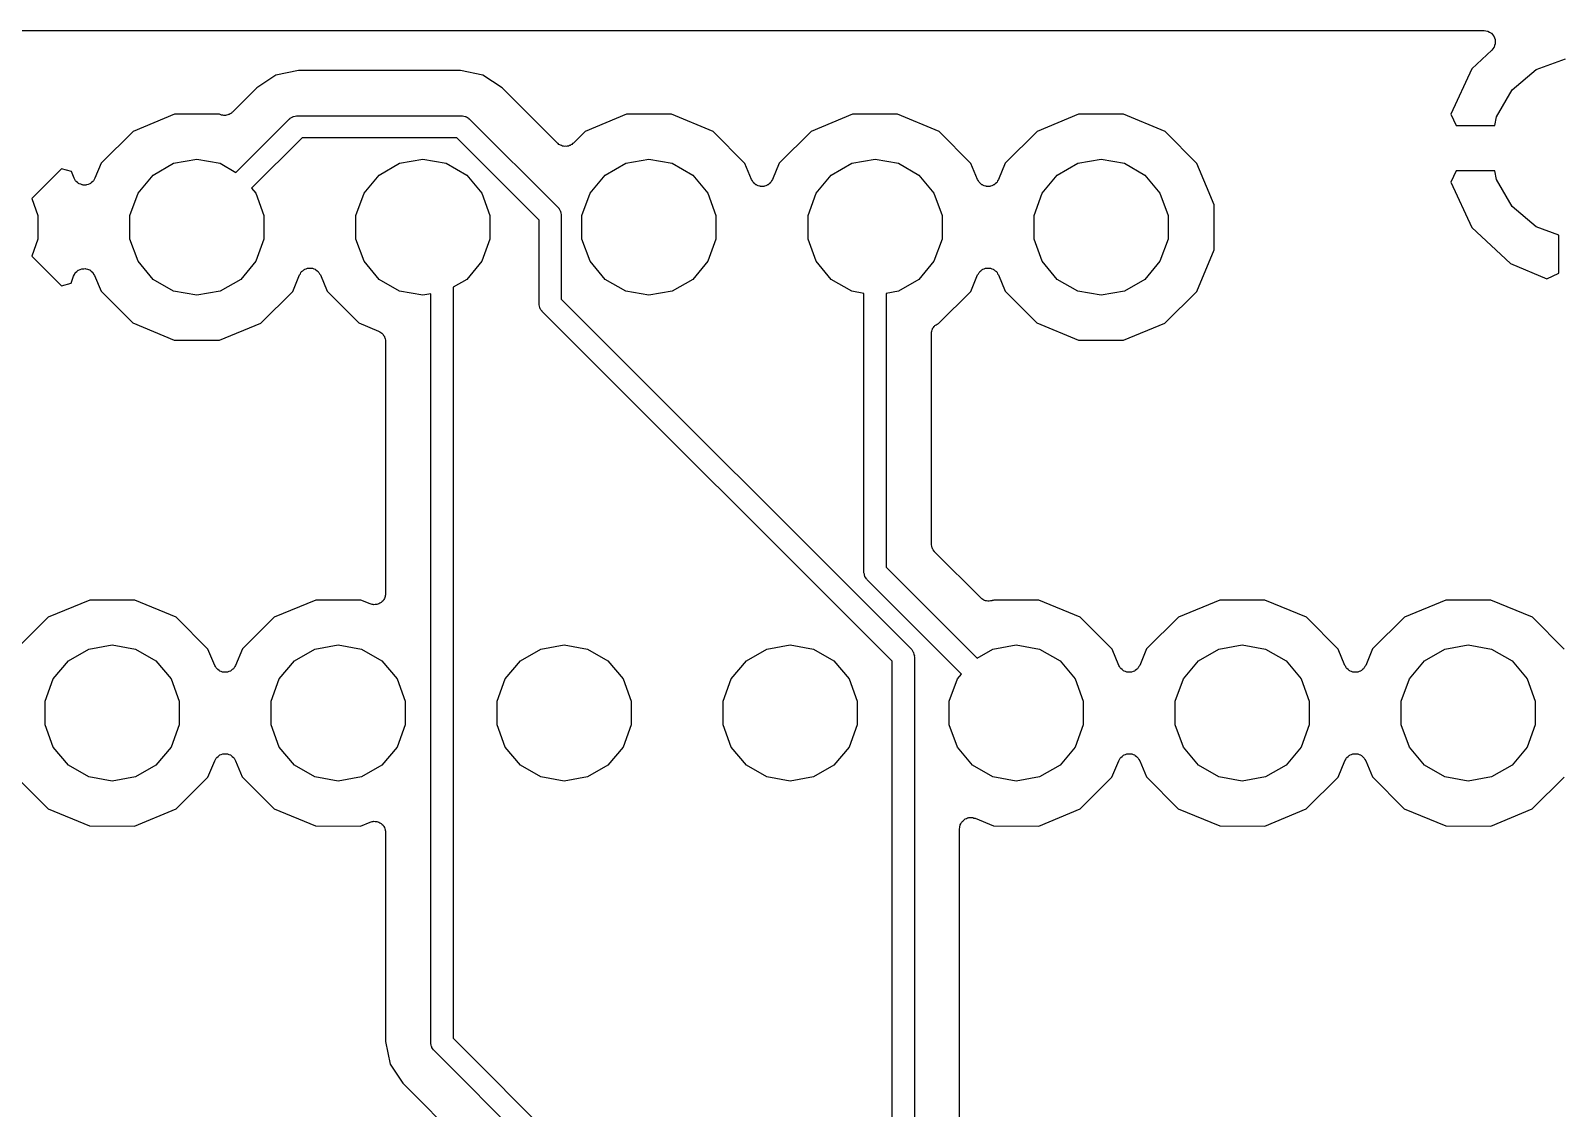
# Model space of a CAD drawing. Extents: x 124.4 to 172.1, y -115 to -89.8.
# Drawn here: x 145.13 to 162.34, y -102.87 to -90.75 of the extents above; entities that cross this region are included whole.
import ezdxf

# ---------------------------------------------------------------- set-up
doc = ezdxf.new("R2010")
doc.units = 0
doc.header["$MEASUREMENT"] = 0
doc.layers.add('BLACK', color=7, linetype='CONTINUOUS')

msp = doc.modelspace()

# ---------------------------------------------------------------- linework, layer by layer
at = {"layer": 'Black'}
for p, q in [((129.593, -90.753), (161.467, -90.753)), ((161.467, -90.753), (161.486, -90.7563)), ((161.486, -90.7563), (161.505, -90.7587)), ((161.505, -90.7587), (161.508, -90.7601)), ((161.508, -90.7601), (161.511, -90.7607)), ((161.511, -90.7607), (161.527, -90.7701)), ((161.527, -90.7701), (161.544, -90.7788)), ((161.544, -90.7788), (161.546, -90.7811)), ((161.546, -90.7811), (161.549, -90.7827)), ((161.549, -90.7827), (161.561, -90.7972)), ((161.561, -90.7972), (161.574, -90.8111)), ((161.574, -90.8111), (161.575, -90.8141)), ((161.575, -90.8141), (161.577, -90.8165)), ((161.577, -90.8165), (161.584, -90.8343)), ((161.554, -90.9731), (161.328, -91.1826)), ((161.565, -90.958), (161.554, -90.9731)), ((161.577, -90.9435), (161.565, -90.958)), ((161.578, -90.9405), (161.577, -90.9435)), ((161.58, -90.938), (161.578, -90.9405)), ((161.586, -90.9199), (161.58, -90.938)), ((161.584, -90.8343), (161.591, -90.8518)), ((161.592, -90.9021), (161.586, -90.9199)), ((161.591, -90.8518), (161.591, -90.855)), ((161.591, -90.855), (161.592, -90.8579)), ((161.592, -90.8579), (161.592, -90.8769)), ((161.592, -90.8769), (161.593, -90.8958)), ((161.593, -90.8958), (161.592, -90.8989)), ((161.592, -90.8989), (161.592, -90.9021)), ((162.052, -91.1912), (162.384, -91.0706)), ((147.891, -91.2522), (147.676, -91.3959)), ((148.145, -91.2017), (147.891, -91.2522)), ((149.963, -91.2017), (148.145, -91.2017)), ((150.217, -91.2522), (149.963, -91.2017)), ((150.432, -91.3959), (150.217, -91.2522)), ((161.328, -91.1826), (161.094, -91.6918)), ((161.782, -91.418), (162.052, -91.1912)), ((147.676, -91.3959), (147.402, -91.6696)), ((151.054, -92.0175), (150.432, -91.3959)), ((161.605, -91.7236), (161.782, -91.418)), ((147.39, -91.6806), (147.377, -91.687)), ((147.395, -91.6744), (147.39, -91.6806)), ((147.402, -91.6696), (147.395, -91.6744)), ((146.751, -91.6938), (146.285, -91.8867)), ((147.257, -91.6942), (146.751, -91.6938)), ((147.264, -91.6971), (147.257, -91.6942)), ((147.272, -91.6989), (147.264, -91.6971)), ((147.28, -91.7025), (147.272, -91.6989)), ((147.293, -91.7037), (147.28, -91.7025)), ((147.307, -91.7067), (147.293, -91.7037)), ((147.315, -91.7056), (147.307, -91.7067)), ((147.323, -91.7063), (147.315, -91.7056)), ((147.337, -91.7028), (147.323, -91.7063)), ((147.35, -91.701), (147.337, -91.7028)), ((147.358, -91.6971), (147.35, -91.701)), ((147.366, -91.6949), (147.358, -91.6971)), ((147.377, -91.687), (147.366, -91.6949)), ((147.442, -92.3478), (148.044, -91.7463)), ((148.044, -91.7463), (148.048, -91.7432)), ((148.048, -91.7432), (148.052, -91.7389)), ((148.052, -91.7389), (148.066, -91.7308)), ((148.066, -91.7308), (148.079, -91.7214)), ((148.079, -91.7214), (148.085, -91.72)), ((148.085, -91.72), (148.09, -91.7172)), ((148.09, -91.7172), (148.106, -91.7144)), ((148.106, -91.7144), (148.121, -91.7102)), ((148.121, -91.7102), (148.127, -91.7107)), ((148.127, -91.7107), (148.132, -91.7097)), ((148.132, -91.7097), (149.976, -91.7097)), ((149.976, -91.7097), (149.981, -91.7107)), ((149.981, -91.7107), (149.987, -91.7102)), ((149.987, -91.7102), (150.003, -91.7144)), ((150.003, -91.7144), (150.019, -91.7172)), ((150.019, -91.7172), (150.023, -91.72)), ((150.023, -91.72), (150.029, -91.7214)), ((150.029, -91.7214), (150.042, -91.7308)), ((150.042, -91.7308), (150.056, -91.7389)), ((150.056, -91.7389), (150.06, -91.7432)), ((150.06, -91.7432), (150.064, -91.7463)), ((150.064, -91.7463), (151.061, -92.7427)), ((151.831, -91.6938), (151.365, -91.8867)), ((152.337, -91.6942), (151.831, -91.6938)), ((152.803, -91.888), (152.337, -91.6942)), ((154.371, -91.6938), (153.905, -91.8867)), ((154.877, -91.6942), (154.371, -91.6938)), ((155.343, -91.888), (154.877, -91.6942)), ((156.911, -91.6938), (156.445, -91.8867)), ((157.417, -91.6942), (156.911, -91.6938)), ((157.883, -91.888), (157.417, -91.6942)), ((161.094, -91.6918), (161.154, -91.821)), ((161.154, -91.821), (161.588, -91.821)), ((161.588, -91.821), (161.605, -91.7236)), ((146.285, -91.8867), (145.927, -92.2437)), ((148.184, -91.9597), (147.618, -92.5254)), ((149.924, -91.9597), (148.184, -91.9597)), ((150.847, -92.8829), (149.924, -91.9597)), ((151.063, -92.0239), (151.054, -92.0175)), ((151.071, -92.0317), (151.063, -92.0239)), ((151.224, -92.0239), (151.217, -92.0317)), ((151.233, -92.0176), (151.224, -92.0239)), ((151.365, -91.8867), (151.233, -92.0176)), ((153.16, -92.2455), (152.803, -91.888)), ((153.905, -91.8867), (153.547, -92.2437)), ((155.7, -92.2455), (155.343, -91.888)), ((156.445, -91.8867), (156.087, -92.2437)), ((158.24, -92.2455), (157.883, -91.888)), ((146.741, -92.2452), (147.003, -92.1991)), ((147.003, -92.1991), (147.265, -92.2452)), ((149.281, -92.2452), (149.543, -92.1991)), ((149.543, -92.1991), (149.805, -92.2452)), ((151.081, -92.0364), (151.071, -92.0317)), ((151.09, -92.0428), (151.081, -92.0364)), ((151.101, -92.0457), (151.09, -92.0428)), ((151.111, -92.0504), (151.101, -92.0457)), ((151.122, -92.0513), (151.111, -92.0504)), ((151.133, -92.0542), (151.122, -92.0513)), ((151.144, -92.0533), (151.133, -92.0542)), ((151.155, -92.0542), (151.144, -92.0533)), ((151.165, -92.0514), (151.155, -92.0542)), ((151.177, -92.0504), (151.165, -92.0514)), ((151.187, -92.0457), (151.177, -92.0504)), ((151.197, -92.0429), (151.187, -92.0457)), ((151.206, -92.0365), (151.197, -92.0429)), ((151.217, -92.0317), (151.206, -92.0365)), ((151.821, -92.2452), (152.083, -92.1991)), ((152.083, -92.1991), (152.345, -92.2452)), ((154.361, -92.2452), (154.623, -92.1991)), ((154.623, -92.1991), (154.885, -92.2452)), ((156.901, -92.2452), (157.163, -92.1991)), ((157.163, -92.1991), (157.425, -92.2452)), ((145.48, -92.3061), (145.147, -92.6396)), ((145.592, -92.338), (145.48, -92.3061)), ((145.622, -92.4123), (145.592, -92.338)), ((145.927, -92.2437), (145.857, -92.4124)), ((146.511, -92.378), (146.741, -92.2452)), ((147.265, -92.2452), (147.442, -92.3478)), ((149.051, -92.378), (149.281, -92.2452)), ((149.805, -92.2452), (150.035, -92.378)), ((151.591, -92.378), (151.821, -92.2452)), ((152.345, -92.2452), (152.575, -92.378)), ((153.236, -92.428), (153.16, -92.2455)), ((153.547, -92.2437), (153.47, -92.4282)), ((154.131, -92.378), (154.361, -92.2452)), ((154.885, -92.2452), (155.115, -92.378)), ((155.776, -92.428), (155.7, -92.2455)), ((156.087, -92.2437), (156.01, -92.4282)), ((156.671, -92.378), (156.901, -92.2452)), ((157.425, -92.2452), (157.655, -92.378)), ((158.348, -92.5064), (158.24, -92.2455)), ((161.154, -92.329), (161.094, -92.4582)), ((161.588, -92.329), (161.154, -92.329)), ((161.605, -92.4264), (161.588, -92.329)), ((145.631, -92.4263), (145.622, -92.4123)), ((145.639, -92.441), (145.631, -92.4263)), ((145.643, -92.4448), (145.639, -92.441)), ((145.646, -92.4495), (145.643, -92.4448)), ((145.659, -92.4596), (145.646, -92.4495)), ((145.671, -92.4708), (145.659, -92.4596)), ((145.676, -92.4729), (145.671, -92.4708)), ((145.681, -92.4764), (145.676, -92.4729)), ((145.697, -92.4813), (145.681, -92.4764)), ((145.712, -92.4877), (145.697, -92.4813)), ((145.718, -92.4879), (145.712, -92.4877)), ((145.723, -92.4896), (145.718, -92.4879)), ((145.74, -92.4889), (145.723, -92.4896)), ((145.756, -92.4897), (145.74, -92.4889)), ((145.761, -92.488), (145.756, -92.4897)), ((145.767, -92.4877), (145.761, -92.488)), ((145.782, -92.4814), (145.767, -92.4877)), ((145.798, -92.4764), (145.782, -92.4814)), ((145.803, -92.473), (145.798, -92.4764)), ((145.808, -92.4708), (145.803, -92.473)), ((145.82, -92.4597), (145.808, -92.4708)), ((145.833, -92.4496), (145.82, -92.4597)), ((145.836, -92.4449), (145.833, -92.4496)), ((145.84, -92.441), (145.836, -92.4449)), ((145.848, -92.4264), (145.84, -92.441)), ((145.857, -92.4124), (145.848, -92.4264)), ((146.341, -92.5815), (146.511, -92.378)), ((147.618, -92.5254), (147.665, -92.5815)), ((148.881, -92.5815), (149.051, -92.378)), ((150.035, -92.378), (150.205, -92.5815)), ((151.421, -92.5815), (151.591, -92.378)), ((152.575, -92.378), (152.745, -92.5815)), ((153.245, -92.442), (153.236, -92.428)), ((153.252, -92.4567), (153.245, -92.442)), ((153.256, -92.4605), (153.252, -92.4567)), ((153.259, -92.4652), (153.256, -92.4605)), ((153.272, -92.4753), (153.259, -92.4652)), ((153.285, -92.4866), (153.272, -92.4753)), ((153.29, -92.4887), (153.285, -92.4866)), ((153.294, -92.4921), (153.29, -92.4887)), ((153.31, -92.4971), (153.294, -92.4921)), ((153.325, -92.5035), (153.31, -92.4971)), ((153.331, -92.5037), (153.325, -92.5035)), ((153.336, -92.5054), (153.331, -92.5037)), ((153.353, -92.5047), (153.336, -92.5054)), ((153.37, -92.5054), (153.353, -92.5047)), ((153.375, -92.5038), (153.37, -92.5054)), ((153.38, -92.5035), (153.375, -92.5038)), ((153.396, -92.4972), (153.38, -92.5035)), ((153.412, -92.4922), (153.396, -92.4972)), ((153.416, -92.4888), (153.412, -92.4922)), ((153.421, -92.4867), (153.416, -92.4888)), ((153.433, -92.4755), (153.421, -92.4867)), ((153.447, -92.4654), (153.433, -92.4755)), ((153.45, -92.4607), (153.447, -92.4654)), ((153.454, -92.4569), (153.45, -92.4607)), ((153.461, -92.4422), (153.454, -92.4569)), ((153.47, -92.4282), (153.461, -92.4422)), ((153.961, -92.5815), (154.131, -92.378)), ((155.115, -92.378), (155.285, -92.5815)), ((155.785, -92.442), (155.776, -92.428)), ((155.792, -92.4567), (155.785, -92.442)), ((155.796, -92.4605), (155.792, -92.4567)), ((155.799, -92.4652), (155.796, -92.4605)), ((155.812, -92.4753), (155.799, -92.4652)), ((155.825, -92.4866), (155.812, -92.4753)), ((155.83, -92.4887), (155.825, -92.4866)), ((155.834, -92.4921), (155.83, -92.4887)), ((155.85, -92.4971), (155.834, -92.4921)), ((155.865, -92.5035), (155.85, -92.4971)), ((155.871, -92.5037), (155.865, -92.5035)), ((155.876, -92.5054), (155.871, -92.5037)), ((155.893, -92.5047), (155.876, -92.5054)), ((155.91, -92.5054), (155.893, -92.5047)), ((155.915, -92.5038), (155.91, -92.5054)), ((155.92, -92.5035), (155.915, -92.5038)), ((155.936, -92.4972), (155.92, -92.5035)), ((155.952, -92.4922), (155.936, -92.4972)), ((155.956, -92.4888), (155.952, -92.4922)), ((155.961, -92.4867), (155.956, -92.4888)), ((155.973, -92.4755), (155.961, -92.4867)), ((155.987, -92.4654), (155.973, -92.4755)), ((155.99, -92.4607), (155.987, -92.4654)), ((155.994, -92.4569), (155.99, -92.4607)), ((156.001, -92.4422), (155.994, -92.4569)), ((156.01, -92.4282), (156.001, -92.4422)), ((156.501, -92.5815), (156.671, -92.378)), ((157.655, -92.378), (157.825, -92.5815)), ((158.433, -92.7125), (158.348, -92.5064)), ((161.094, -92.4582), (161.328, -92.9674)), ((161.782, -92.732), (161.605, -92.4264)), ((145.147, -92.6396), (145.216, -92.8312)), ((146.25, -92.8312), (146.341, -92.5815)), ((147.665, -92.5815), (147.756, -92.8312)), ((148.79, -92.8312), (148.881, -92.5815)), ((150.205, -92.5815), (150.296, -92.8312)), ((151.33, -92.8312), (151.421, -92.5815)), ((152.745, -92.5815), (152.836, -92.8312)), ((153.87, -92.8312), (153.961, -92.5815)), ((155.285, -92.5815), (155.376, -92.8312)), ((156.41, -92.8312), (156.501, -92.5815)), ((157.825, -92.5815), (157.916, -92.8312)), ((158.433, -93.2177), (158.433, -92.7125)), ((145.216, -92.8312), (145.216, -93.0968)), ((146.25, -93.0968), (146.25, -92.8312)), ((147.756, -92.8312), (147.756, -93.0968)), ((148.79, -93.0968), (148.79, -92.8312)), ((150.296, -92.8312), (150.296, -93.0968)), ((150.847, -93.8242), (150.847, -92.8829)), ((151.061, -92.7427), (151.064, -92.7472)), ((151.064, -92.7472), (151.068, -92.7508)), ((151.068, -92.7508), (151.076, -92.7649)), ((151.076, -92.7649), (151.086, -92.7783)), ((151.086, -92.7783), (151.087, -92.7836)), ((151.087, -92.7836), (151.09, -92.7883)), ((151.09, -92.7883), (151.093, -92.8044)), ((151.093, -92.8044), (151.097, -92.8202)), ((151.097, -92.8202), (151.096, -92.8257)), ((151.096, -92.8257), (151.097, -92.8311)), ((151.097, -92.8311), (151.097, -93.7724)), ((151.33, -93.0968), (151.33, -92.8312)), ((152.836, -92.8312), (152.836, -93.0968)), ((153.87, -93.0968), (153.87, -92.8312)), ((155.376, -92.8312), (155.376, -93.0968)), ((156.41, -93.0968), (156.41, -92.8312)), ((157.916, -92.8312), (157.916, -93.0968)), ((162.052, -92.9588), (161.782, -92.732)), ((161.328, -92.9674), (161.765, -93.3728)), ((162.306, -93.0512), (162.052, -92.9588)), ((162.306, -93.4809), (162.306, -93.0512)), ((145.216, -93.0968), (145.147, -93.2884)), ((146.341, -93.3465), (146.25, -93.0968)), ((147.756, -93.0968), (147.665, -93.3465)), ((148.881, -93.3465), (148.79, -93.0968)), ((150.296, -93.0968), (150.205, -93.3465)), ((151.421, -93.3465), (151.33, -93.0968)), ((152.836, -93.0968), (152.745, -93.3465)), ((153.961, -93.3465), (153.87, -93.0968)), ((155.376, -93.0968), (155.285, -93.3465)), ((156.501, -93.3465), (156.41, -93.0968)), ((157.916, -93.0968), (157.825, -93.3465)), ((158.239, -93.6843), (158.433, -93.2177)), ((145.147, -93.2884), (145.48, -93.6219)), ((146.511, -93.55), (146.341, -93.3465)), ((147.665, -93.3465), (147.495, -93.55)), ((149.051, -93.55), (148.881, -93.3465)), ((150.205, -93.3465), (150.035, -93.55)), ((151.591, -93.55), (151.421, -93.3465)), ((152.745, -93.3465), (152.575, -93.55)), ((154.131, -93.55), (153.961, -93.3465)), ((155.285, -93.3465), (155.115, -93.55)), ((156.671, -93.55), (156.501, -93.3465)), ((157.825, -93.3465), (157.655, -93.55)), ((161.765, -93.3728), (162.174, -93.5423)), ((145.588, -93.591), (145.616, -93.512)), ((145.616, -93.512), (145.626, -93.4948)), ((145.626, -93.4948), (145.635, -93.4773)), ((145.635, -93.4773), (145.637, -93.4757)), ((145.637, -93.4757), (145.638, -93.4737)), ((145.638, -93.4737), (145.653, -93.4609)), ((145.653, -93.4609), (145.667, -93.4475)), ((145.667, -93.4475), (145.67, -93.4466)), ((145.67, -93.4466), (145.671, -93.4451)), ((145.671, -93.4451), (145.69, -93.4382)), ((145.69, -93.4382), (145.708, -93.4307)), ((145.708, -93.4307), (145.71, -93.4306)), ((145.71, -93.4306), (145.713, -93.4298)), ((145.713, -93.4298), (145.732, -93.4296)), ((145.732, -93.4296), (145.752, -93.4288)), ((145.752, -93.4288), (145.754, -93.4295)), ((145.754, -93.4295), (145.757, -93.4295)), ((145.757, -93.4295), (145.775, -93.4361)), ((145.775, -93.4361), (145.794, -93.4421)), ((145.794, -93.4421), (145.796, -93.4435)), ((145.796, -93.4435), (145.798, -93.4443)), ((145.798, -93.4443), (145.814, -93.4569)), ((145.814, -93.4569), (145.829, -93.469)), ((145.829, -93.469), (145.83, -93.4709)), ((145.83, -93.4709), (145.832, -93.4724)), ((145.832, -93.4724), (145.842, -93.4895)), ((145.842, -93.4895), (145.853, -93.5062)), ((145.853, -93.5062), (145.926, -93.6825)), ((146.741, -93.6828), (146.511, -93.55)), ((147.495, -93.55), (147.265, -93.6828)), ((148.079, -93.6843), (148.156, -93.4998)), ((148.156, -93.4998), (148.165, -93.4858)), ((148.165, -93.4858), (148.172, -93.4711)), ((148.172, -93.4711), (148.176, -93.4673)), ((148.176, -93.4673), (148.179, -93.4626)), ((148.179, -93.4626), (148.193, -93.4525)), ((148.193, -93.4525), (148.205, -93.4413)), ((148.205, -93.4413), (148.21, -93.4392)), ((148.21, -93.4392), (148.214, -93.4358)), ((148.214, -93.4358), (148.23, -93.4308)), ((148.23, -93.4308), (148.246, -93.4245)), ((148.246, -93.4245), (148.251, -93.4242)), ((148.251, -93.4242), (148.256, -93.4226)), ((148.256, -93.4226), (148.273, -93.4233)), ((148.273, -93.4233), (148.29, -93.4226)), ((148.29, -93.4226), (148.295, -93.4243)), ((148.295, -93.4243), (148.301, -93.4245)), ((148.301, -93.4245), (148.316, -93.4309)), ((148.316, -93.4309), (148.332, -93.4359)), ((148.332, -93.4359), (148.336, -93.4393)), ((148.336, -93.4393), (148.341, -93.4414)), ((148.341, -93.4414), (148.353, -93.4526)), ((148.353, -93.4526), (148.367, -93.4628)), ((148.367, -93.4628), (148.37, -93.4675)), ((148.37, -93.4675), (148.374, -93.4713)), ((148.374, -93.4713), (148.381, -93.486)), ((148.381, -93.486), (148.39, -93.5)), ((148.39, -93.5), (148.466, -93.6825)), ((149.281, -93.6828), (149.051, -93.55)), ((150.035, -93.55), (149.881, -93.6384)), ((151.821, -93.6828), (151.591, -93.55)), ((152.575, -93.55), (152.345, -93.6828)), ((154.361, -93.6828), (154.131, -93.55)), ((155.115, -93.55), (154.885, -93.6828)), ((155.699, -93.6843), (155.776, -93.4998)), ((155.776, -93.4998), (155.785, -93.4858)), ((155.785, -93.4858), (155.792, -93.4711)), ((155.792, -93.4711), (155.796, -93.4673)), ((155.796, -93.4673), (155.799, -93.4626)), ((155.799, -93.4626), (155.813, -93.4525)), ((155.813, -93.4525), (155.825, -93.4413)), ((155.825, -93.4413), (155.83, -93.4392)), ((155.83, -93.4392), (155.834, -93.4358)), ((155.834, -93.4358), (155.85, -93.4308)), ((155.85, -93.4308), (155.866, -93.4245)), ((155.866, -93.4245), (155.871, -93.4242)), ((155.871, -93.4242), (155.876, -93.4226)), ((155.876, -93.4226), (155.893, -93.4233)), ((155.893, -93.4233), (155.91, -93.4226)), ((155.91, -93.4226), (155.915, -93.4243)), ((155.915, -93.4243), (155.921, -93.4245)), ((155.921, -93.4245), (155.936, -93.4309)), ((155.936, -93.4309), (155.952, -93.4359)), ((155.952, -93.4359), (155.956, -93.4393)), ((155.956, -93.4393), (155.961, -93.4414)), ((155.961, -93.4414), (155.973, -93.4526)), ((155.973, -93.4526), (155.987, -93.4628)), ((155.987, -93.4628), (155.99, -93.4675)), ((155.99, -93.4675), (155.994, -93.4713)), ((155.994, -93.4713), (156.001, -93.486)), ((156.001, -93.486), (156.01, -93.5)), ((156.01, -93.5), (156.086, -93.6825)), ((156.901, -93.6828), (156.671, -93.55)), ((157.655, -93.55), (157.425, -93.6828)), ((162.174, -93.5423), (162.306, -93.4809)), ((145.48, -93.6219), (145.588, -93.591)), ((145.926, -93.6825), (146.283, -94.04)), ((147.003, -93.7289), (146.741, -93.6828)), ((147.265, -93.6828), (147.003, -93.7289)), ((147.721, -94.0413), (148.079, -93.6843)), ((148.466, -93.6825), (148.823, -94.04)), ((149.543, -93.7289), (149.281, -93.6828)), ((149.631, -93.7133), (149.543, -93.7289)), ((149.631, -102.131), (149.631, -93.7133)), ((149.881, -93.6384), (149.881, -102.08)), ((152.083, -93.7289), (151.821, -93.6828)), ((152.345, -93.6828), (152.083, -93.7289)), ((154.498, -93.7069), (154.361, -93.6828)), ((154.498, -96.838), (154.498, -93.7069)), ((154.885, -93.6828), (154.748, -93.7069)), ((154.748, -93.7069), (154.748, -96.7862)), ((155.341, -94.0413), (155.699, -93.6843)), ((156.086, -93.6825), (156.443, -94.04)), ((157.163, -93.7289), (156.901, -93.6828)), ((157.425, -93.6828), (157.163, -93.7289)), ((157.881, -94.0413), (158.239, -93.6843)), ((150.848, -93.8296), (150.847, -93.8242)), ((150.848, -93.8351), (150.848, -93.8296)), ((150.852, -93.8509), (150.848, -93.8351)), ((150.855, -93.867), (150.852, -93.8509)), ((150.858, -93.8717), (150.855, -93.867)), ((150.859, -93.877), (150.858, -93.8717)), ((150.868, -93.8904), (150.859, -93.877)), ((150.877, -93.9045), (150.868, -93.8904)), ((150.881, -93.9081), (150.877, -93.9045)), ((150.884, -93.9126), (150.881, -93.9081)), ((154.815, -97.8437), (150.884, -93.9126)), ((151.097, -93.7724), (155.028, -97.7035)), ((146.283, -94.04), (146.749, -94.2338)), ((147.255, -94.2342), (147.721, -94.0413)), ((148.823, -94.04), (149.045, -94.1324)), ((155.27, -94.1028), (155.279, -94.0918)), ((155.279, -94.0918), (155.286, -94.0799)), ((155.286, -94.0799), (155.292, -94.0745)), ((155.292, -94.0745), (155.297, -94.0678)), ((155.297, -94.0678), (155.309, -94.0604)), ((155.309, -94.0604), (155.32, -94.0515)), ((155.32, -94.0515), (155.327, -94.0487)), ((155.327, -94.0487), (155.335, -94.0442)), ((155.335, -94.0442), (155.341, -94.0413)), ((156.443, -94.04), (156.909, -94.2338)), ((157.415, -94.2342), (157.881, -94.0413)), ((146.749, -94.2338), (147.255, -94.2342)), ((149.045, -94.1324), (149.052, -94.1369)), ((149.052, -94.1369), (149.06, -94.1397)), ((149.06, -94.1397), (149.071, -94.1486)), ((149.071, -94.1486), (149.082, -94.1561)), ((149.082, -94.1561), (149.087, -94.1627)), ((149.087, -94.1627), (149.094, -94.168)), ((149.094, -94.168), (149.101, -94.1801)), ((149.101, -94.1801), (149.109, -94.1911)), ((149.109, -94.1911), (149.112, -94.1991)), ((149.112, -94.1991), (149.116, -94.2062)), ((149.116, -94.2062), (149.118, -94.2199)), ((149.118, -94.2199), (149.122, -94.2332)), ((149.122, -94.2332), (149.122, -94.2415)), ((149.122, -94.2415), (149.123, -94.2497)), ((149.123, -94.2497), (149.123, -97.0811)), ((155.256, -94.1615), (155.257, -94.1532)), ((155.256, -96.5232), (155.256, -94.1615)), ((155.257, -94.1448), (155.261, -94.1317)), ((155.257, -94.1532), (155.257, -94.1448)), ((155.261, -94.1317), (155.264, -94.1181)), ((155.264, -94.1181), (155.268, -94.1108)), ((155.268, -94.1108), (155.27, -94.1028)), ((156.909, -94.2338), (157.415, -94.2342)), ((155.257, -96.5287), (155.256, -96.5232)), ((155.256, -96.5343), (155.257, -96.5287)), ((155.261, -96.5503), (155.256, -96.5343)), ((155.264, -96.5666), (155.261, -96.5503)), ((155.266, -96.5715), (155.264, -96.5666)), ((155.268, -96.5769), (155.266, -96.5715)), ((155.277, -96.5905), (155.268, -96.5769)), ((155.286, -96.6048), (155.277, -96.5905)), ((155.29, -96.6084), (155.286, -96.6048)), ((155.293, -96.613), (155.29, -96.6084)), ((155.811, -97.1309), (155.293, -96.613)), ((154.499, -96.8434), (154.498, -96.838)), ((154.498, -96.8489), (154.499, -96.8434)), ((154.748, -96.7862), (155.771, -97.8088)), ((154.503, -96.8647), (154.498, -96.8489)), ((154.506, -96.8808), (154.503, -96.8647)), ((154.508, -96.8855), (154.506, -96.8808)), ((154.51, -96.8908), (154.508, -96.8855)), ((154.519, -96.9042), (154.51, -96.8908)), ((154.527, -96.9183), (154.519, -96.9042)), ((154.531, -96.9219), (154.527, -96.9183)), ((154.535, -96.9264), (154.531, -96.9219)), ((155.595, -97.9864), (154.535, -96.9264)), ((145.798, -97.1548), (145.332, -97.3477)), ((146.304, -97.1552), (145.798, -97.1548)), ((146.77, -97.349), (146.304, -97.1552)), ((148.338, -97.1548), (147.872, -97.3477)), ((148.844, -97.1552), (148.338, -97.1548)), ((148.948, -97.1984), (148.844, -97.1552)), ((149.06, -97.1911), (149.047, -97.1958)), ((149.066, -97.1858), (149.06, -97.1911)), ((149.074, -97.1819), (149.066, -97.1858)), ((149.083, -97.1717), (149.074, -97.1819)), ((149.094, -97.1627), (149.083, -97.1717)), ((149.098, -97.1555), (149.094, -97.1627)), ((149.103, -97.1494), (149.098, -97.1555)), ((149.109, -97.1366), (149.103, -97.1494)), ((149.116, -97.1245), (149.109, -97.1366)), ((149.117, -97.1164), (149.116, -97.1245)), ((149.12, -97.1087), (149.117, -97.1164)), ((149.121, -97.0948), (149.12, -97.1087)), ((149.123, -97.0811), (149.121, -97.0948)), ((155.818, -97.1357), (155.811, -97.1309)), ((155.824, -97.1418), (155.818, -97.1357)), ((155.836, -97.1483), (155.824, -97.1418)), ((155.847, -97.1562), (155.836, -97.1483)), ((155.855, -97.1584), (155.847, -97.1562)), ((155.863, -97.1622), (155.855, -97.1584)), ((155.876, -97.1641), (155.863, -97.1622)), ((155.89, -97.1677), (155.876, -97.1641)), ((155.898, -97.1669), (155.89, -97.1677)), ((155.906, -97.168), (155.898, -97.1669)), ((155.92, -97.165), (155.906, -97.168)), ((155.934, -97.1638), (155.92, -97.165)), ((155.941, -97.1603), (155.934, -97.1638)), ((155.949, -97.1585), (155.941, -97.1603)), ((155.958, -97.1548), (155.949, -97.1585)), ((156.464, -97.1552), (155.958, -97.1548)), ((156.93, -97.349), (156.464, -97.1552)), ((158.498, -97.1548), (158.032, -97.3477)), ((159.004, -97.1552), (158.498, -97.1548)), ((159.47, -97.349), (159.004, -97.1552)), ((161.038, -97.1548), (160.572, -97.3477)), ((161.544, -97.1552), (161.038, -97.1548)), ((162.01, -97.349), (161.544, -97.1552)), ((145.332, -97.3477), (144.974, -97.7047)), ((147.127, -97.7065), (146.77, -97.349)), ((147.872, -97.3477), (147.514, -97.7047)), ((148.961, -97.2014), (148.948, -97.1984)), ((148.974, -97.2062), (148.961, -97.2014)), ((148.983, -97.2062), (148.974, -97.2062)), ((148.991, -97.208), (148.983, -97.2062)), ((149.005, -97.2062), (148.991, -97.208)), ((149.018, -97.2062), (149.005, -97.2062)), ((149.026, -97.2033), (149.018, -97.2062)), ((149.034, -97.2023), (149.026, -97.2033)), ((149.047, -97.1958), (149.034, -97.2023)), ((157.287, -97.7065), (156.93, -97.349)), ((158.032, -97.3477), (157.674, -97.7047)), ((159.827, -97.7065), (159.47, -97.349)), ((160.572, -97.3477), (160.214, -97.7047)), ((162.367, -97.7065), (162.01, -97.349)), ((145.558, -97.839), (145.788, -97.7062)), ((145.788, -97.7062), (146.05, -97.6601)), ((146.05, -97.6601), (146.312, -97.7062)), ((146.312, -97.7062), (146.542, -97.839)), ((147.203, -97.889), (147.127, -97.7065)), ((147.514, -97.7047), (147.437, -97.8892)), ((148.098, -97.839), (148.328, -97.7062)), ((148.328, -97.7062), (148.59, -97.6601)), ((148.59, -97.6601), (148.852, -97.7062)), ((148.852, -97.7062), (149.082, -97.839)), ((150.638, -97.839), (150.868, -97.7062)), ((150.868, -97.7062), (151.13, -97.6601)), ((151.13, -97.6601), (151.392, -97.7062)), ((151.392, -97.7062), (151.622, -97.839)), ((153.178, -97.839), (153.408, -97.7062)), ((153.408, -97.7062), (153.67, -97.6601)), ((153.67, -97.6601), (153.932, -97.7062)), ((153.932, -97.7062), (154.162, -97.839)), ((155.028, -97.7035), (155.032, -97.708)), ((155.771, -97.8088), (155.948, -97.7062)), ((155.948, -97.7062), (156.21, -97.6601)), ((156.21, -97.6601), (156.472, -97.7062)), ((156.472, -97.7062), (156.702, -97.839)), ((157.363, -97.889), (157.287, -97.7065)), ((157.674, -97.7047), (157.597, -97.8892)), ((158.258, -97.839), (158.488, -97.7062)), ((158.488, -97.7062), (158.75, -97.6601)), ((158.75, -97.6601), (159.012, -97.7062)), ((159.012, -97.7062), (159.242, -97.839)), ((159.903, -97.889), (159.827, -97.7065)), ((160.214, -97.7047), (160.137, -97.8892)), ((160.798, -97.839), (161.028, -97.7062)), ((161.028, -97.7062), (161.29, -97.6601)), ((161.29, -97.6601), (161.552, -97.7062)), ((161.552, -97.7062), (161.782, -97.839)), ((145.388, -98.0425), (145.558, -97.839)), ((146.542, -97.839), (146.712, -98.0425)), ((147.928, -98.0425), (148.098, -97.839)), ((149.082, -97.839), (149.252, -98.0425)), ((150.468, -98.0425), (150.638, -97.839)), ((151.622, -97.839), (151.792, -98.0425)), ((153.008, -98.0425), (153.178, -97.839)), ((154.162, -97.839), (154.332, -98.0425)), ((154.815, -104.775), (154.815, -97.8437)), ((155.032, -97.708), (155.036, -97.7116)), ((155.036, -97.7116), (155.044, -97.7257)), ((155.044, -97.7257), (155.053, -97.7391)), ((155.053, -97.7391), (155.055, -97.7444)), ((155.055, -97.7444), (155.057, -97.7491)), ((155.057, -97.7491), (155.06, -97.7652)), ((155.06, -97.7652), (155.065, -97.781)), ((155.065, -97.781), (155.064, -97.7865)), ((155.064, -97.7865), (155.065, -97.7919)), ((155.065, -97.7919), (155.065, -104.723)), ((156.702, -97.839), (156.872, -98.0425)), ((158.088, -98.0425), (158.258, -97.839)), ((159.242, -97.839), (159.412, -98.0425)), ((160.628, -98.0425), (160.798, -97.839)), ((161.782, -97.839), (161.952, -98.0425)), ((145.297, -98.2922), (145.388, -98.0425)), ((146.712, -98.0425), (146.803, -98.2922)), ((147.212, -97.903), (147.203, -97.889)), ((147.219, -97.9177), (147.212, -97.903)), ((147.223, -97.9215), (147.219, -97.9177)), ((147.226, -97.9262), (147.223, -97.9215)), ((147.239, -97.9363), (147.226, -97.9262)), ((147.252, -97.9476), (147.239, -97.9363)), ((147.257, -97.9497), (147.252, -97.9476)), ((147.261, -97.9531), (147.257, -97.9497)), ((147.277, -97.9581), (147.261, -97.9531)), ((147.292, -97.9645), (147.277, -97.9581)), ((147.298, -97.9647), (147.292, -97.9645)), ((147.303, -97.9664), (147.298, -97.9647)), ((147.32, -97.9657), (147.303, -97.9664)), ((147.337, -97.9664), (147.32, -97.9657)), ((147.342, -97.9648), (147.337, -97.9664)), ((147.347, -97.9645), (147.342, -97.9648)), ((147.363, -97.9582), (147.347, -97.9645)), ((147.379, -97.9532), (147.363, -97.9582)), ((147.383, -97.9498), (147.379, -97.9532)), ((147.388, -97.9477), (147.383, -97.9498)), ((147.4, -97.9365), (147.388, -97.9477)), ((147.414, -97.9264), (147.4, -97.9365)), ((147.417, -97.9217), (147.414, -97.9264)), ((147.421, -97.9179), (147.417, -97.9217)), ((147.428, -97.9032), (147.421, -97.9179)), ((147.437, -97.8892), (147.428, -97.9032)), ((147.837, -98.2922), (147.928, -98.0425)), ((149.252, -98.0425), (149.343, -98.2922)), ((150.377, -98.2922), (150.468, -98.0425)), ((151.792, -98.0425), (151.883, -98.2922)), ((152.917, -98.2922), (153.008, -98.0425)), ((154.332, -98.0425), (154.423, -98.2922)), ((155.457, -98.2922), (155.548, -98.0425)), ((155.548, -98.0425), (155.595, -97.9864)), ((156.872, -98.0425), (156.963, -98.2922)), ((157.372, -97.903), (157.363, -97.889)), ((157.379, -97.9177), (157.372, -97.903)), ((157.383, -97.9215), (157.379, -97.9177)), ((157.386, -97.9262), (157.383, -97.9215)), ((157.399, -97.9363), (157.386, -97.9262)), ((157.412, -97.9476), (157.399, -97.9363)), ((157.417, -97.9497), (157.412, -97.9476)), ((157.421, -97.9531), (157.417, -97.9497)), ((157.437, -97.9581), (157.421, -97.9531)), ((157.452, -97.9645), (157.437, -97.9581)), ((157.458, -97.9647), (157.452, -97.9645)), ((157.463, -97.9664), (157.458, -97.9647)), ((157.48, -97.9657), (157.463, -97.9664)), ((157.497, -97.9664), (157.48, -97.9657)), ((157.502, -97.9648), (157.497, -97.9664)), ((157.507, -97.9645), (157.502, -97.9648)), ((157.523, -97.9582), (157.507, -97.9645)), ((157.539, -97.9532), (157.523, -97.9582)), ((157.543, -97.9498), (157.539, -97.9532)), ((157.548, -97.9477), (157.543, -97.9498)), ((157.56, -97.9365), (157.548, -97.9477)), ((157.574, -97.9264), (157.56, -97.9365)), ((157.577, -97.9217), (157.574, -97.9264)), ((157.581, -97.9179), (157.577, -97.9217)), ((157.588, -97.9032), (157.581, -97.9179)), ((157.597, -97.8892), (157.588, -97.9032)), ((157.997, -98.2922), (158.088, -98.0425)), ((159.412, -98.0425), (159.503, -98.2922)), ((159.912, -97.903), (159.903, -97.889)), ((159.919, -97.9177), (159.912, -97.903)), ((159.923, -97.9215), (159.919, -97.9177)), ((159.926, -97.9262), (159.923, -97.9215)), ((159.939, -97.9363), (159.926, -97.9262)), ((159.952, -97.9476), (159.939, -97.9363)), ((159.957, -97.9497), (159.952, -97.9476)), ((159.961, -97.9531), (159.957, -97.9497)), ((159.977, -97.9581), (159.961, -97.9531)), ((159.992, -97.9645), (159.977, -97.9581)), ((159.998, -97.9647), (159.992, -97.9645)), ((160.003, -97.9664), (159.998, -97.9647)), ((160.02, -97.9657), (160.003, -97.9664)), ((160.037, -97.9664), (160.02, -97.9657)), ((160.042, -97.9648), (160.037, -97.9664)), ((160.047, -97.9645), (160.042, -97.9648)), ((160.063, -97.9582), (160.047, -97.9645)), ((160.079, -97.9532), (160.063, -97.9582)), ((160.083, -97.9498), (160.079, -97.9532)), ((160.088, -97.9477), (160.083, -97.9498)), ((160.1, -97.9365), (160.088, -97.9477)), ((160.114, -97.9264), (160.1, -97.9365)), ((160.117, -97.9217), (160.114, -97.9264)), ((160.121, -97.9179), (160.117, -97.9217)), ((160.128, -97.9032), (160.121, -97.9179)), ((160.137, -97.8892), (160.128, -97.9032)), ((160.537, -98.2922), (160.628, -98.0425)), ((161.952, -98.0425), (162.043, -98.2922)), ((145.297, -98.5578), (145.297, -98.2922)), ((146.803, -98.2922), (146.803, -98.5578)), ((147.837, -98.5578), (147.837, -98.2922)), ((149.343, -98.2922), (149.343, -98.5578)), ((150.377, -98.5578), (150.377, -98.2922)), ((151.883, -98.2922), (151.883, -98.5578)), ((152.917, -98.5578), (152.917, -98.2922)), ((154.423, -98.2922), (154.423, -98.5578)), ((155.457, -98.5578), (155.457, -98.2922)), ((156.963, -98.2922), (156.963, -98.5578)), ((157.997, -98.5578), (157.997, -98.2922)), ((159.503, -98.2922), (159.503, -98.5578)), ((160.537, -98.5578), (160.537, -98.2922)), ((162.043, -98.2922), (162.043, -98.5578)), ((145.388, -98.8075), (145.297, -98.5578)), ((146.803, -98.5578), (146.712, -98.8075)), ((147.928, -98.8075), (147.837, -98.5578)), ((149.343, -98.5578), (149.252, -98.8075)), ((150.468, -98.8075), (150.377, -98.5578)), ((151.883, -98.5578), (151.792, -98.8075)), ((153.008, -98.8075), (152.917, -98.5578)), ((154.423, -98.5578), (154.332, -98.8075)), ((155.548, -98.8075), (155.457, -98.5578)), ((156.963, -98.5578), (156.872, -98.8075)), ((158.088, -98.8075), (157.997, -98.5578)), ((159.503, -98.5578), (159.412, -98.8075)), ((160.628, -98.8075), (160.537, -98.5578)), ((162.043, -98.5578), (161.952, -98.8075)), ((145.558, -99.011), (145.388, -98.8075)), ((146.712, -98.8075), (146.542, -99.011)), ((147.24, -98.9135), (147.252, -98.9023)), ((147.252, -98.9023), (147.257, -98.9002)), ((147.257, -98.9002), (147.261, -98.8968)), ((147.261, -98.8968), (147.277, -98.8918)), ((147.277, -98.8918), (147.293, -98.8855)), ((147.293, -98.8855), (147.298, -98.8852)), ((147.298, -98.8852), (147.303, -98.8836)), ((147.303, -98.8836), (147.32, -98.8843)), ((147.32, -98.8843), (147.337, -98.8836)), ((147.337, -98.8836), (147.342, -98.8853)), ((147.342, -98.8853), (147.348, -98.8855)), ((147.348, -98.8855), (147.363, -98.8919)), ((147.363, -98.8919), (147.379, -98.8969)), ((147.379, -98.8969), (147.383, -98.9003)), ((147.383, -98.9003), (147.388, -98.9024)), ((147.388, -98.9024), (147.4, -98.9136)), ((148.098, -99.011), (147.928, -98.8075)), ((149.252, -98.8075), (149.082, -99.011)), ((150.638, -99.011), (150.468, -98.8075)), ((151.792, -98.8075), (151.622, -99.011)), ((153.178, -99.011), (153.008, -98.8075)), ((154.332, -98.8075), (154.162, -99.011)), ((155.718, -99.011), (155.548, -98.8075)), ((156.872, -98.8075), (156.702, -99.011)), ((157.4, -98.9135), (157.412, -98.9023)), ((157.412, -98.9023), (157.417, -98.9002)), ((157.417, -98.9002), (157.421, -98.8968)), ((157.421, -98.8968), (157.437, -98.8918)), ((157.437, -98.8918), (157.453, -98.8855)), ((157.453, -98.8855), (157.458, -98.8852)), ((157.458, -98.8852), (157.463, -98.8836)), ((157.463, -98.8836), (157.48, -98.8843)), ((157.48, -98.8843), (157.497, -98.8836)), ((157.497, -98.8836), (157.502, -98.8853)), ((157.502, -98.8853), (157.508, -98.8855)), ((157.508, -98.8855), (157.523, -98.8919)), ((157.523, -98.8919), (157.539, -98.8969)), ((157.539, -98.8969), (157.543, -98.9003)), ((157.543, -98.9003), (157.548, -98.9024)), ((157.548, -98.9024), (157.56, -98.9136)), ((158.258, -99.011), (158.088, -98.8075)), ((159.412, -98.8075), (159.242, -99.011)), ((159.94, -98.9135), (159.952, -98.9023)), ((159.952, -98.9023), (159.957, -98.9002)), ((159.957, -98.9002), (159.961, -98.8968)), ((159.961, -98.8968), (159.977, -98.8918)), ((159.977, -98.8918), (159.993, -98.8855)), ((159.993, -98.8855), (159.998, -98.8852)), ((159.998, -98.8852), (160.003, -98.8836)), ((160.003, -98.8836), (160.02, -98.8843)), ((160.02, -98.8843), (160.037, -98.8836)), ((160.037, -98.8836), (160.042, -98.8853)), ((160.042, -98.8853), (160.048, -98.8855)), ((160.048, -98.8855), (160.063, -98.8919)), ((160.063, -98.8919), (160.079, -98.8969)), ((160.079, -98.8969), (160.083, -98.9003)), ((160.083, -98.9003), (160.088, -98.9024)), ((160.088, -98.9024), (160.1, -98.9136)), ((160.798, -99.011), (160.628, -98.8075)), ((161.952, -98.8075), (161.782, -99.011)), ((145.788, -99.1438), (145.558, -99.011)), ((146.542, -99.011), (146.312, -99.1438)), ((147.126, -99.1453), (147.203, -98.9608)), ((147.203, -98.9608), (147.212, -98.9468)), ((147.212, -98.9468), (147.219, -98.9321)), ((147.219, -98.9321), (147.223, -98.9283)), ((147.223, -98.9283), (147.226, -98.9236)), ((147.226, -98.9236), (147.24, -98.9135)), ((147.4, -98.9136), (147.414, -98.9238)), ((147.414, -98.9238), (147.417, -98.9285)), ((147.417, -98.9285), (147.421, -98.9323)), ((147.421, -98.9323), (147.428, -98.947)), ((147.428, -98.947), (147.437, -98.961)), ((147.437, -98.961), (147.513, -99.1435)), ((148.328, -99.1438), (148.098, -99.011)), ((149.082, -99.011), (148.852, -99.1438)), ((150.868, -99.1438), (150.638, -99.011)), ((151.622, -99.011), (151.392, -99.1438)), ((153.408, -99.1438), (153.178, -99.011)), ((154.162, -99.011), (153.932, -99.1438)), ((155.948, -99.1438), (155.718, -99.011)), ((156.702, -99.011), (156.472, -99.1438)), ((157.286, -99.1453), (157.363, -98.9608)), ((157.363, -98.9608), (157.372, -98.9468)), ((157.372, -98.9468), (157.379, -98.9321)), ((157.379, -98.9321), (157.383, -98.9283)), ((157.383, -98.9283), (157.386, -98.9236)), ((157.386, -98.9236), (157.4, -98.9135)), ((157.56, -98.9136), (157.574, -98.9238)), ((157.574, -98.9238), (157.577, -98.9285)), ((157.577, -98.9285), (157.581, -98.9323)), ((157.581, -98.9323), (157.588, -98.947)), ((157.588, -98.947), (157.597, -98.961)), ((157.597, -98.961), (157.673, -99.1435)), ((158.488, -99.1438), (158.258, -99.011)), ((159.242, -99.011), (159.012, -99.1438)), ((159.826, -99.1453), (159.903, -98.9608)), ((159.903, -98.9608), (159.912, -98.9468)), ((159.912, -98.9468), (159.919, -98.9321)), ((159.919, -98.9321), (159.923, -98.9283)), ((159.923, -98.9283), (159.926, -98.9236)), ((159.926, -98.9236), (159.94, -98.9135)), ((160.1, -98.9136), (160.114, -98.9238)), ((160.114, -98.9238), (160.117, -98.9285)), ((160.117, -98.9285), (160.121, -98.9323)), ((160.121, -98.9323), (160.128, -98.947)), ((160.128, -98.947), (160.137, -98.961)), ((160.137, -98.961), (160.213, -99.1435)), ((161.028, -99.1438), (160.798, -99.011)), ((161.782, -99.011), (161.552, -99.1438)), ((144.973, -99.1435), (145.33, -99.501)), ((146.05, -99.1899), (145.788, -99.1438)), ((146.312, -99.1438), (146.05, -99.1899)), ((146.768, -99.5023), (147.126, -99.1453)), ((147.513, -99.1435), (147.87, -99.501)), ((148.59, -99.1899), (148.328, -99.1438)), ((148.852, -99.1438), (148.59, -99.1899)), ((151.13, -99.1899), (150.868, -99.1438)), ((151.392, -99.1438), (151.13, -99.1899)), ((153.67, -99.1899), (153.408, -99.1438)), ((153.932, -99.1438), (153.67, -99.1899)), ((156.21, -99.1899), (155.948, -99.1438)), ((156.472, -99.1438), (156.21, -99.1899)), ((156.928, -99.5023), (157.286, -99.1453)), ((157.673, -99.1435), (158.03, -99.501)), ((158.75, -99.1899), (158.488, -99.1438)), ((159.012, -99.1438), (158.75, -99.1899)), ((159.468, -99.5023), (159.826, -99.1453)), ((160.213, -99.1435), (160.57, -99.501)), ((161.29, -99.1899), (161.028, -99.1438)), ((161.552, -99.1438), (161.29, -99.1899)), ((162.008, -99.5023), (162.366, -99.1453)), ((145.33, -99.501), (145.796, -99.6948)), ((146.302, -99.6952), (146.768, -99.5023)), ((147.87, -99.501), (148.336, -99.6948)), ((155.692, -99.6008), (155.706, -99.599)), ((155.706, -99.599), (155.714, -99.6008)), ((156.462, -99.6952), (156.928, -99.5023)), ((158.03, -99.501), (158.496, -99.6948)), ((159.002, -99.6952), (159.468, -99.5023)), ((160.57, -99.501), (161.036, -99.6948)), ((161.542, -99.6952), (162.008, -99.5023)), ((145.796, -99.6948), (146.302, -99.6952)), ((148.336, -99.6948), (148.842, -99.6952)), ((148.842, -99.6952), (148.948, -99.6513)), ((148.948, -99.6513), (148.961, -99.6483)), ((148.961, -99.6483), (148.974, -99.6436)), ((148.974, -99.6436), (148.983, -99.6436)), ((148.983, -99.6436), (148.991, -99.6418)), ((148.991, -99.6418), (149.005, -99.6436)), ((149.005, -99.6436), (149.018, -99.6436)), ((149.018, -99.6436), (149.026, -99.6464)), ((149.026, -99.6464), (149.035, -99.6475)), ((149.035, -99.6475), (149.047, -99.6539)), ((149.047, -99.6539), (149.06, -99.6586)), ((149.06, -99.6586), (149.066, -99.6641)), ((149.066, -99.6641), (149.074, -99.6679)), ((149.074, -99.6679), (149.083, -99.6781)), ((149.083, -99.6781), (149.094, -99.687)), ((149.094, -99.687), (149.098, -99.6943)), ((149.098, -99.6943), (149.104, -99.7005)), ((149.104, -99.7005), (149.109, -99.7132)), ((149.109, -99.7132), (149.116, -99.7252)), ((149.116, -99.7252), (149.117, -99.7335)), ((149.117, -99.7335), (149.12, -99.7413)), ((149.12, -99.7413), (149.121, -99.755)), ((149.121, -99.755), (149.123, -99.7686)), ((149.123, -99.7686), (149.123, -102.119)), ((155.573, -99.7259), (155.575, -99.7122)), ((155.573, -100.932), (155.573, -99.7259)), ((155.575, -99.7122), (155.576, -99.6983)), ((155.576, -99.6983), (155.579, -99.6906)), ((155.579, -99.6906), (155.581, -99.6824)), ((155.581, -99.6824), (155.588, -99.6704)), ((155.588, -99.6704), (155.593, -99.6575)), ((155.593, -99.6575), (155.599, -99.6514)), ((155.599, -99.6514), (155.603, -99.6442)), ((155.603, -99.6442), (155.613, -99.6353)), ((155.613, -99.6353), (155.623, -99.6251)), ((155.623, -99.6251), (155.63, -99.6212)), ((155.63, -99.6212), (155.636, -99.6159)), ((155.636, -99.6159), (155.65, -99.6111)), ((155.65, -99.6111), (155.662, -99.6047)), ((155.662, -99.6047), (155.67, -99.6036)), ((155.67, -99.6036), (155.678, -99.6008)), ((155.678, -99.6008), (155.692, -99.6008)), ((155.714, -99.6008), (155.722, -99.6008)), ((155.722, -99.6008), (155.735, -99.6056)), ((155.735, -99.6056), (155.749, -99.6086)), ((155.749, -99.6086), (155.956, -99.6948)), ((155.956, -99.6948), (156.462, -99.6952)), ((158.496, -99.6948), (159.002, -99.6952)), ((161.036, -99.6948), (161.542, -99.6952)), ((155.573, -101.82), (155.573, -100.932)), ((155.573, -103.238), (155.573, -101.82)), ((149.123, -102.119), (149.174, -102.373)), ((149.632, -102.137), (149.631, -102.131)), ((149.632, -102.142), (149.632, -102.137)), ((149.636, -102.158), (149.632, -102.142)), ((149.639, -102.174), (149.636, -102.158)), ((149.642, -102.179), (149.639, -102.174)), ((149.643, -102.184), (149.642, -102.179)), ((149.881, -102.08), (160.851, -113.049)), ((149.652, -102.198), (149.643, -102.184)), ((149.661, -102.212), (149.652, -102.198)), ((149.665, -102.215), (149.661, -102.212)), ((149.668, -102.22), (149.665, -102.215)), ((160.675, -113.226), (149.668, -102.22)), ((149.174, -102.373), (149.318, -102.588)), ((149.318, -102.588), (158.908, -112.178))]:
    msp.add_line(p, q, dxfattribs=at)

doc.saveas('drawing.dxf')
